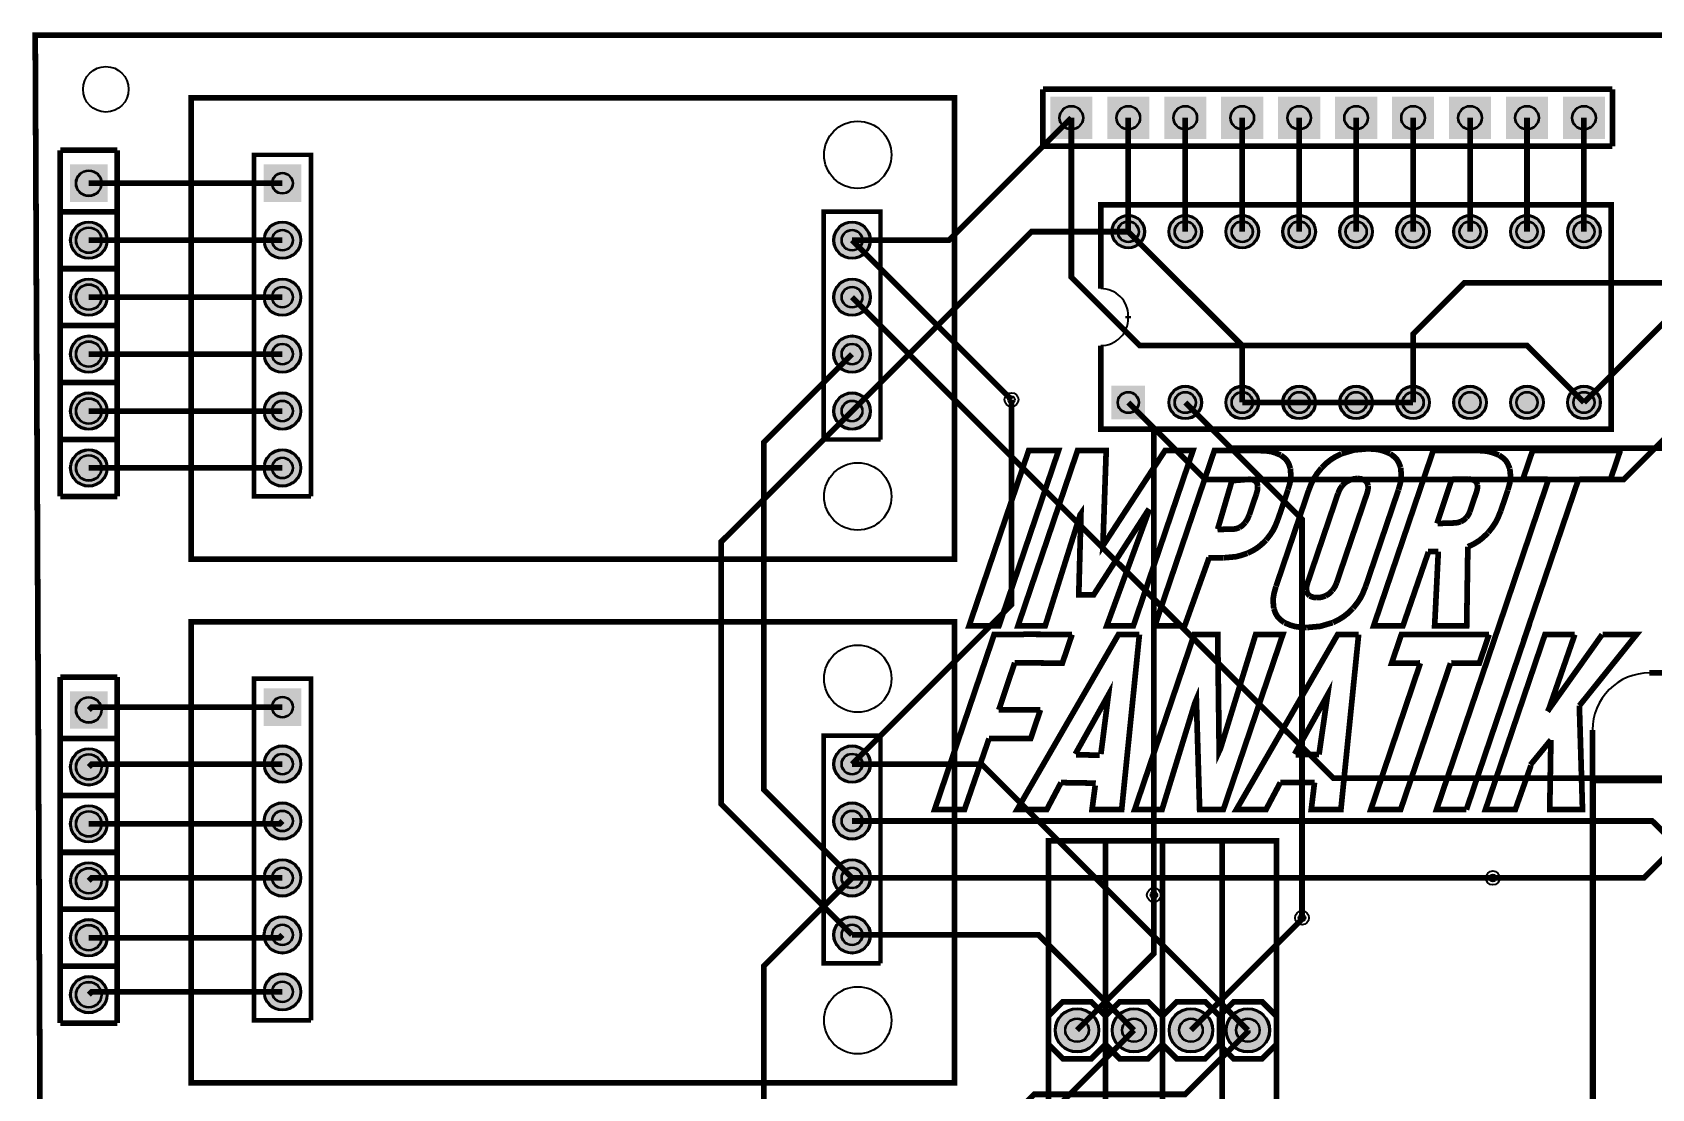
# Model space of a CAD drawing. Header units: millimetres. Extents: x 7 to 115, y -18 to 63.
# Drawn here: x 6.9 to 79.1, y 16 to 63.1 of the extents above; entities that cross this region are included whole.
import ezdxf

# ---------------------------------------------------------------- set-up
doc = ezdxf.new("R2010")
doc.units = ezdxf.units.MM
for name, color, linetype, true_color in [('BoardOutLine', 7, 'Continuous', 0xff00ff), ('BottomLayer', 7, 'Continuous', 0x0000ff), ('BottomSolderMaskLayer', 7, 'Continuous', 0xaa00ff), ('Hole', 7, 'Continuous', 0x222222), ('Multi-Layer', 7, 'Continuous', 0xc0c0c0), ('TopLayer', 7, 'Continuous', 0xff0000), ('TopSilkLayer', 7, 'Continuous', 0xffcc00), ('TopSolderMaskLayer', 7, 'Continuous', 0x800080)]:
    doc.layers.add(name, color=color, linetype=linetype, true_color=true_color)

msp = doc.modelspace()

# ---------------------------------------------------------------- hatches: boundary and pattern name
at = {"layer": 'BottomSolderMaskLayer'}
for points in [[(54.153, 60.249), (54.153, 58.369), (52.273, 58.369), (52.273, 60.249)], [(56.693, 60.249), (56.693, 58.369), (54.813, 58.369), (54.813, 60.249)], [(59.233, 60.249), (59.233, 58.369), (57.353, 58.369), (57.353, 60.249)], [(61.773, 60.249), (61.773, 58.369), (59.893, 58.369), (59.893, 60.249)], [(64.313, 60.249), (64.313, 58.369), (62.433, 58.369), (62.433, 60.249)], [(66.853, 60.249), (66.853, 58.369), (64.973, 58.369), (64.973, 60.249)], [(69.393, 60.249), (69.393, 58.369), (67.513, 58.369), (67.513, 60.249)], [(71.933, 60.249), (71.933, 58.369), (70.053, 58.369), (70.053, 60.249)], [(74.473, 60.249), (74.473, 58.369), (72.593, 58.369), (72.593, 60.249)], [(77.013, 60.249), (77.013, 58.369), (75.133, 58.369), (75.133, 60.249)], [(10.236, 57.226), (10.236, 55.55), (8.56, 55.55), (8.56, 57.226)], [(18.872, 57.226), (18.872, 55.55), (17.196, 55.55), (17.196, 57.226)], [(55.002, 54.229, 1), (56.504, 54.229, 1)], [(57.542, 54.229, 1), (59.044, 54.229, 1)], [(60.082, 54.229, 1), (61.584, 54.229, 1)], [(62.622, 54.229, 1), (64.124, 54.229, 1)], [(65.162, 54.229, 1), (66.664, 54.229, 1)], [(67.702, 54.229, 1), (69.204, 54.229, 1)], [(70.242, 54.229, 1), (71.744, 54.229, 1)], [(72.782, 54.229, 1), (74.284, 54.229, 1)], [(75.322, 54.229, 1), (76.824, 54.229, 1)], [(8.56, 53.848, 1), (10.236, 53.848, 1)], [(17.196, 53.848, 1), (18.872, 53.848, 1)], [(42.596, 53.848, 1), (44.272, 53.848, 1)], [(8.56, 51.308, 1), (10.236, 51.308, 1)], [(17.196, 51.308, 1), (18.872, 51.308, 1)], [(42.596, 51.308, 1), (44.272, 51.308, 1)], [(8.56, 48.768, 1), (10.236, 48.768, 1)], [(17.196, 48.768, 1), (18.872, 48.768, 1)], [(42.596, 48.768, 1), (44.272, 48.768, 1)], [(8.56, 46.228, 1), (10.236, 46.228, 1)], [(17.196, 46.228, 1), (18.872, 46.228, 1)], [(42.596, 46.228, 1), (44.272, 46.228, 1)], [(55.002, 47.36), (56.504, 47.36), (56.504, 45.858), (55.002, 45.858)], [(57.542, 46.609, 1), (59.044, 46.609, 1)], [(60.082, 46.609, 1), (61.584, 46.609, 1)], [(62.622, 46.609, 1), (64.124, 46.609, 1)], [(65.162, 46.609, 1), (66.664, 46.609, 1)], [(67.702, 46.609, 1), (69.204, 46.609, 1)], [(70.242, 46.609, 1), (71.744, 46.609, 1)], [(72.782, 46.609, 1), (74.284, 46.609, 1)], [(75.322, 46.609, 1), (76.824, 46.609, 1)], [(8.56, 43.688, 1), (10.236, 43.688, 1)], [(17.196, 43.688, 1), (18.872, 43.688, 1)], [(10.236, 33.731), (10.236, 32.055), (8.56, 32.055), (8.56, 33.731)], [(18.872, 33.858), (18.872, 32.182), (17.196, 32.182), (17.196, 33.858)], [(8.56, 30.353, 1), (10.236, 30.353, 1)], [(17.196, 30.48, 1), (18.872, 30.48, 1)], [(42.596, 30.48, 1), (44.272, 30.48, 1)], [(8.56, 27.813, 1), (10.236, 27.813, 1)], [(17.196, 27.94, 1), (18.872, 27.94, 1)], [(42.596, 27.94, 1), (44.272, 27.94, 1)], [(8.56, 25.273, 1), (10.236, 25.273, 1)], [(17.196, 25.4, 1), (18.872, 25.4, 1)], [(42.596, 25.4, 1), (44.272, 25.4, 1)], [(8.56, 22.733, 1), (10.236, 22.733, 1)], [(17.196, 22.86, 1), (18.872, 22.86, 1)], [(42.596, 22.86, 1), (44.272, 22.86, 1)], [(8.56, 20.193, 1), (10.236, 20.193, 1)], [(17.196, 20.32, 1), (18.872, 20.32, 1)], [(52.476, 18.606, 1), (54.458, 18.606, 1)], [(55.016, 18.606, 1), (56.998, 18.606, 1)], [(57.556, 18.606, 1), (59.538, 18.606, 1)], [(60.096, 18.606, 1), (62.078, 18.606, 1)]]:
    msp.add_hatch(color=256, dxfattribs=at).paths.add_polyline_path(points)
at = {"layer": 'Multi-Layer'}
for points in [[(54.102, 60.198), (54.102, 58.42), (52.324, 58.42), (52.324, 60.198)], [(56.642, 60.198), (56.642, 58.42), (54.864, 58.42), (54.864, 60.198)], [(59.182, 60.198), (59.182, 58.42), (57.404, 58.42), (57.404, 60.198)], [(61.722, 60.198), (61.722, 58.42), (59.944, 58.42), (59.944, 60.198)], [(64.262, 60.198), (64.262, 58.42), (62.484, 58.42), (62.484, 60.198)], [(66.802, 60.198), (66.802, 58.42), (65.024, 58.42), (65.024, 60.198)], [(69.342, 60.198), (69.342, 58.42), (67.564, 58.42), (67.564, 60.198)], [(71.882, 60.198), (71.882, 58.42), (70.104, 58.42), (70.104, 60.198)], [(74.422, 60.198), (74.422, 58.42), (72.644, 58.42), (72.644, 60.198)], [(76.962, 60.198), (76.962, 58.42), (75.184, 58.42), (75.184, 60.198)], [(10.185, 57.175), (10.185, 55.601), (8.611, 55.601), (8.611, 57.175)], [(18.821, 57.176), (18.821, 55.6), (17.247, 55.6), (17.247, 57.176)], [(55.053, 54.229, 1), (56.453, 54.229, 1)], [(57.593, 54.229, 1), (58.993, 54.229, 1)], [(60.133, 54.229, 1), (61.533, 54.229, 1)], [(62.673, 54.229, 1), (64.073, 54.229, 1)], [(65.213, 54.229, 1), (66.613, 54.229, 1)], [(67.753, 54.229, 1), (69.153, 54.229, 1)], [(70.293, 54.229, 1), (71.693, 54.229, 1)], [(72.833, 54.229, 1), (74.233, 54.229, 1)], [(75.373, 54.229, 1), (76.773, 54.229, 1)], [(8.611, 53.848, 1), (10.185, 53.848, 1)], [(17.247, 53.848, 1), (18.821, 53.848, 1)], [(42.647, 53.848, 1), (44.221, 53.848, 1)], [(8.611, 51.308, 1), (10.185, 51.308, 1)], [(17.247, 51.308, 1), (18.821, 51.308, 1)], [(42.647, 51.308, 1), (44.221, 51.308, 1)], [(8.611, 48.768, 1), (10.185, 48.768, 1)], [(17.247, 48.768, 1), (18.821, 48.768, 1)], [(42.647, 48.768, 1), (44.221, 48.768, 1)], [(8.611, 46.228, 1), (10.185, 46.228, 1)], [(17.247, 46.228, 1), (18.821, 46.228, 1)], [(42.647, 46.228, 1), (44.221, 46.228, 1)], [(55.053, 47.309), (56.453, 47.309), (56.453, 45.909), (55.053, 45.909)], [(57.593, 46.609, 1), (58.993, 46.609, 1)], [(60.133, 46.609, 1), (61.533, 46.609, 1)], [(62.673, 46.609, 1), (64.073, 46.609, 1)], [(65.213, 46.609, 1), (66.613, 46.609, 1)], [(67.753, 46.609, 1), (69.153, 46.609, 1)], [(70.293, 46.609, 1), (71.693, 46.609, 1)], [(72.833, 46.609, 1), (74.233, 46.609, 1)], [(75.373, 46.609, 1), (76.773, 46.609, 1)], [(8.611, 43.688, 1), (10.185, 43.688, 1)], [(17.247, 43.688, 1), (18.821, 43.688, 1)], [(10.185, 33.68), (10.185, 32.106), (8.611, 32.106), (8.611, 33.68)], [(18.821, 33.808), (18.821, 32.232), (17.247, 32.232), (17.247, 33.808)], [(8.611, 30.353, 1), (10.185, 30.353, 1)], [(17.247, 30.48, 1), (18.821, 30.48, 1)], [(42.647, 30.48, 1), (44.221, 30.48, 1)], [(8.611, 27.813, 1), (10.185, 27.813, 1)], [(17.247, 27.94, 1), (18.821, 27.94, 1)], [(42.647, 27.94, 1), (44.221, 27.94, 1)], [(8.611, 25.273, 1), (10.185, 25.273, 1)], [(17.247, 25.4, 1), (18.821, 25.4, 1)], [(42.647, 25.4, 1), (44.221, 25.4, 1)], [(8.611, 22.733, 1), (10.185, 22.733, 1)], [(17.247, 22.86, 1), (18.821, 22.86, 1)], [(42.647, 22.86, 1), (44.221, 22.86, 1)], [(8.611, 20.193, 1), (10.185, 20.193, 1)], [(17.247, 20.32, 1), (18.821, 20.32, 1)], [(52.527, 18.606, 1), (54.407, 18.606, 1)], [(55.067, 18.606, 1), (56.947, 18.606, 1)], [(57.607, 18.606, 1), (59.487, 18.606, 1)], [(60.147, 18.606, 1), (62.027, 18.606, 1)]]:
    msp.add_hatch(color=256, dxfattribs=at).paths.add_polyline_path(points)
at = {"layer": 'TopSolderMaskLayer'}
for points in [[(54.153, 60.249), (54.153, 58.369), (52.273, 58.369), (52.273, 60.249)], [(56.693, 60.249), (56.693, 58.369), (54.813, 58.369), (54.813, 60.249)], [(59.233, 60.249), (59.233, 58.369), (57.353, 58.369), (57.353, 60.249)], [(61.773, 60.249), (61.773, 58.369), (59.893, 58.369), (59.893, 60.249)], [(64.313, 60.249), (64.313, 58.369), (62.433, 58.369), (62.433, 60.249)], [(66.853, 60.249), (66.853, 58.369), (64.973, 58.369), (64.973, 60.249)], [(69.393, 60.249), (69.393, 58.369), (67.513, 58.369), (67.513, 60.249)], [(71.933, 60.249), (71.933, 58.369), (70.053, 58.369), (70.053, 60.249)], [(74.473, 60.249), (74.473, 58.369), (72.593, 58.369), (72.593, 60.249)], [(77.013, 60.249), (77.013, 58.369), (75.133, 58.369), (75.133, 60.249)], [(10.236, 57.226), (10.236, 55.55), (8.56, 55.55), (8.56, 57.226)], [(18.872, 57.226), (18.872, 55.55), (17.196, 55.55), (17.196, 57.226)], [(55.002, 54.229, 1), (56.504, 54.229, 1)], [(57.542, 54.229, 1), (59.044, 54.229, 1)], [(60.082, 54.229, 1), (61.584, 54.229, 1)], [(62.622, 54.229, 1), (64.124, 54.229, 1)], [(65.162, 54.229, 1), (66.664, 54.229, 1)], [(67.702, 54.229, 1), (69.204, 54.229, 1)], [(70.242, 54.229, 1), (71.744, 54.229, 1)], [(72.782, 54.229, 1), (74.284, 54.229, 1)], [(75.322, 54.229, 1), (76.824, 54.229, 1)], [(8.56, 53.848, 1), (10.236, 53.848, 1)], [(17.196, 53.848, 1), (18.872, 53.848, 1)], [(42.596, 53.848, 1), (44.272, 53.848, 1)], [(8.56, 51.308, 1), (10.236, 51.308, 1)], [(17.196, 51.308, 1), (18.872, 51.308, 1)], [(42.596, 51.308, 1), (44.272, 51.308, 1)], [(8.56, 48.768, 1), (10.236, 48.768, 1)], [(17.196, 48.768, 1), (18.872, 48.768, 1)], [(42.596, 48.768, 1), (44.272, 48.768, 1)], [(8.56, 46.228, 1), (10.236, 46.228, 1)], [(17.196, 46.228, 1), (18.872, 46.228, 1)], [(42.596, 46.228, 1), (44.272, 46.228, 1)], [(55.002, 47.36), (56.504, 47.36), (56.504, 45.858), (55.002, 45.858)], [(57.542, 46.609, 1), (59.044, 46.609, 1)], [(60.082, 46.609, 1), (61.584, 46.609, 1)], [(62.622, 46.609, 1), (64.124, 46.609, 1)], [(65.162, 46.609, 1), (66.664, 46.609, 1)], [(67.702, 46.609, 1), (69.204, 46.609, 1)], [(70.242, 46.609, 1), (71.744, 46.609, 1)], [(72.782, 46.609, 1), (74.284, 46.609, 1)], [(75.322, 46.609, 1), (76.824, 46.609, 1)], [(8.56, 43.688, 1), (10.236, 43.688, 1)], [(17.196, 43.688, 1), (18.872, 43.688, 1)], [(10.236, 33.731), (10.236, 32.055), (8.56, 32.055), (8.56, 33.731)], [(18.872, 33.858), (18.872, 32.182), (17.196, 32.182), (17.196, 33.858)], [(8.56, 30.353, 1), (10.236, 30.353, 1)], [(17.196, 30.48, 1), (18.872, 30.48, 1)], [(42.596, 30.48, 1), (44.272, 30.48, 1)], [(8.56, 27.813, 1), (10.236, 27.813, 1)], [(17.196, 27.94, 1), (18.872, 27.94, 1)], [(42.596, 27.94, 1), (44.272, 27.94, 1)], [(8.56, 25.273, 1), (10.236, 25.273, 1)], [(17.196, 25.4, 1), (18.872, 25.4, 1)], [(42.596, 25.4, 1), (44.272, 25.4, 1)], [(8.56, 22.733, 1), (10.236, 22.733, 1)], [(17.196, 22.86, 1), (18.872, 22.86, 1)], [(42.596, 22.86, 1), (44.272, 22.86, 1)], [(8.56, 20.193, 1), (10.236, 20.193, 1)], [(17.196, 20.32, 1), (18.872, 20.32, 1)], [(52.476, 18.606, 1), (54.458, 18.606, 1)], [(55.016, 18.606, 1), (56.998, 18.606, 1)], [(57.556, 18.606, 1), (59.538, 18.606, 1)], [(60.096, 18.606, 1), (62.078, 18.606, 1)]]:
    msp.add_hatch(color=256, dxfattribs=at).paths.add_polyline_path(points)

# ---------------------------------------------------------------- linework, layer by layer
at = {"layer": 'BoardOutLine', "const_width": 0.254}
msp.add_lwpolyline([(7.01, 62.992), (110.998, 62.992), (110.617, -17.399), (7.366, -17.145), (7.01, 62.992)], close=True, dxfattribs=at)
at = {"layer": 'BottomLayer', "const_width": 0.254}
for points in [[(53.213, 59.309), (53.213, 52.197), (56.261, 49.149), (73.533, 49.149), (76.073, 46.609)], [(81.915, 59.309), (81.915, 52.451), (76.073, 46.609)], [(43.434, 53.848), (50.546, 46.736)], [(43.434, 51.308), (64.897, 29.845), (92.202, 29.845), (94.234, 31.877), (94.234, 33.274)], [(43.434, 22.86), (37.592, 28.702), (37.592, 40.386), (43.434, 46.228)], [(55.753, 46.609), (59.182, 43.18), (77.851, 43.18), (81.28, 46.609), (84.455, 46.609)], [(43.434, 27.94), (79.121, 27.94), (91.694, 15.367), (91.694, 10.414)], [(43.434, 25.4), (72.009, 25.4)], [(53.467, 18.606), (56.896, 22.034), (56.896, 24.638)], [(58.547, 18.606), (63.5, 23.558), (63.5, 23.622)], [(43.434, 7.62), (51.562, 15.748), (58.293, 15.748), (61.087, 18.542), (61.087, 18.606)]]:
    msp.add_lwpolyline(points, dxfattribs=at)
at = {"layer": 'BottomSolderMaskLayer'}
for centre, radius in [((53.213, 59.309), 0.537), ((55.753, 59.309), 0.537), ((58.293, 59.309), 0.537), ((60.833, 59.309), 0.537), ((63.373, 59.309), 0.537), ((65.913, 59.309), 0.537), ((68.453, 59.309), 0.537), ((70.993, 59.309), 0.537), ((73.533, 59.309), 0.537), ((76.073, 59.309), 0.537), ((9.398, 56.388), 0.585), ((18.034, 56.388), 0.473), ((55.753, 54.229), 0.751), ((58.293, 54.229), 0.751), ((60.833, 54.229), 0.751), ((63.373, 54.229), 0.751), ((65.913, 54.229), 0.751), ((68.453, 54.229), 0.751), ((70.993, 54.229), 0.751), ((73.533, 54.229), 0.751), ((76.073, 54.229), 0.751), ((9.398, 53.848), 0.838), ((9.398, 53.848), 0.585), ((18.034, 53.848), 0.838), ((18.034, 53.848), 0.473), ((43.434, 53.848), 0.838), ((43.434, 53.848), 0.473), ((55.753, 54.229), 0.482), ((58.293, 54.229), 0.482), ((60.833, 54.229), 0.482), ((63.373, 54.229), 0.482), ((65.913, 54.229), 0.482), ((68.453, 54.229), 0.482), ((70.993, 54.229), 0.482), ((73.533, 54.229), 0.482), ((76.073, 54.229), 0.482), ((9.398, 51.308), 0.838), ((18.034, 51.308), 0.838), ((43.434, 51.308), 0.838), ((9.398, 51.308), 0.585), ((18.034, 51.308), 0.473), ((43.434, 51.308), 0.473), ((9.398, 48.768), 0.838), ((9.398, 48.768), 0.585), ((18.034, 48.768), 0.838), ((18.034, 48.768), 0.473), ((43.434, 48.768), 0.838), ((43.434, 48.768), 0.473), ((9.398, 46.228), 0.838), ((18.034, 46.228), 0.838), ((43.434, 46.228), 0.838), ((55.753, 46.609), 0.482), ((58.293, 46.609), 0.751), ((58.293, 46.609), 0.482), ((60.833, 46.609), 0.751), ((60.833, 46.609), 0.482), ((63.373, 46.609), 0.751), ((63.373, 46.609), 0.482), ((65.913, 46.609), 0.751), ((65.913, 46.609), 0.482), ((68.453, 46.609), 0.751), ((68.453, 46.609), 0.482), ((70.993, 46.609), 0.751), ((70.993, 46.609), 0.482), ((73.533, 46.609), 0.751), ((73.533, 46.609), 0.482), ((76.073, 46.609), 0.751), ((76.073, 46.609), 0.482), ((9.398, 46.228), 0.585), ((18.034, 46.228), 0.473), ((43.434, 46.228), 0.473), ((9.398, 43.688), 0.838), ((9.398, 43.688), 0.585), ((18.034, 43.688), 0.838), ((18.034, 43.688), 0.473), ((9.398, 32.893), 0.585), ((18.034, 33.02), 0.473), ((9.398, 30.353), 0.838), ((18.034, 30.48), 0.838), ((43.434, 30.48), 0.838), ((9.398, 30.353), 0.585), ((18.034, 30.48), 0.473), ((43.434, 30.48), 0.473), ((9.398, 27.813), 0.838), ((9.398, 27.813), 0.585), ((18.034, 27.94), 0.838), ((18.034, 27.94), 0.473), ((43.434, 27.94), 0.838), ((43.434, 27.94), 0.473), ((9.398, 25.273), 0.838), ((18.034, 25.4), 0.838), ((43.434, 25.4), 0.838), ((9.398, 25.273), 0.585), ((18.034, 25.4), 0.473), ((43.434, 25.4), 0.473), ((9.398, 22.733), 0.838), ((9.398, 22.733), 0.585), ((18.034, 22.86), 0.838), ((18.034, 22.86), 0.473), ((43.434, 22.86), 0.838), ((43.434, 22.86), 0.473), ((9.398, 20.193), 0.838), ((18.034, 20.32), 0.838), ((9.398, 20.193), 0.585), ((18.034, 20.32), 0.473), ((53.467, 18.606), 0.991), ((56.007, 18.606), 0.991), ((58.547, 18.606), 0.991), ((61.087, 18.606), 0.991), ((53.467, 18.606), 0.535), ((56.007, 18.606), 0.535), ((58.547, 18.606), 0.535), ((61.087, 18.606), 0.535)]:
    msp.add_circle(centre, radius, dxfattribs=at)
at = {"layer": 'Hole'}
for centre in [(50.546, 46.736), (72.009, 25.4), (56.896, 24.638), (63.5, 23.622)]:
    msp.add_circle(centre, 0.152, dxfattribs=at)
at = {"layer": 'Multi-Layer'}
for centre, radius in [((10.16, 60.579), 1.016), ((53.213, 59.309), 0.508), ((55.753, 59.309), 0.508), ((58.293, 59.309), 0.508), ((60.833, 59.309), 0.508), ((63.373, 59.309), 0.508), ((65.913, 59.309), 0.508), ((68.453, 59.309), 0.508), ((70.993, 59.309), 0.508), ((73.533, 59.309), 0.508), ((76.073, 59.309), 0.508), ((43.688, 57.658), 1.5), ((9.398, 56.388), 0.55), ((18.034, 56.388), 0.445), ((55.753, 54.229), 0.7), ((58.293, 54.229), 0.7), ((60.833, 54.229), 0.7), ((63.373, 54.229), 0.7), ((65.913, 54.229), 0.7), ((68.453, 54.229), 0.7), ((70.993, 54.229), 0.7), ((73.533, 54.229), 0.7), ((76.073, 54.229), 0.7), ((9.398, 53.848), 0.787), ((9.398, 53.848), 0.55), ((18.034, 53.848), 0.787), ((18.034, 53.848), 0.445), ((43.434, 53.848), 0.787), ((43.434, 53.848), 0.445), ((55.753, 54.229), 0.45), ((58.293, 54.229), 0.45), ((60.833, 54.229), 0.45), ((63.373, 54.229), 0.45), ((65.913, 54.229), 0.45), ((68.453, 54.229), 0.45), ((70.993, 54.229), 0.45), ((73.533, 54.229), 0.45), ((76.073, 54.229), 0.45), ((9.398, 51.308), 0.787), ((18.034, 51.308), 0.787), ((43.434, 51.308), 0.787), ((9.398, 51.308), 0.55), ((18.034, 51.308), 0.445), ((43.434, 51.308), 0.445), ((9.398, 48.768), 0.787), ((9.398, 48.768), 0.55), ((18.034, 48.768), 0.787), ((18.034, 48.768), 0.445), ((43.434, 48.768), 0.787), ((43.434, 48.768), 0.445), ((9.398, 46.228), 0.787), ((18.034, 46.228), 0.787), ((43.434, 46.228), 0.787), ((50.546, 46.736), 0.31), ((55.753, 46.609), 0.45), ((58.293, 46.609), 0.7), ((58.293, 46.609), 0.45), ((60.833, 46.609), 0.7), ((60.833, 46.609), 0.45), ((63.373, 46.609), 0.7), ((63.373, 46.609), 0.45), ((65.913, 46.609), 0.7), ((65.913, 46.609), 0.45), ((68.453, 46.609), 0.7), ((68.453, 46.609), 0.45), ((70.993, 46.609), 0.7), ((70.993, 46.609), 0.45), ((73.533, 46.609), 0.7), ((73.533, 46.609), 0.45), ((76.073, 46.609), 0.7), ((76.073, 46.609), 0.45), ((9.398, 46.228), 0.55), ((18.034, 46.228), 0.445), ((43.434, 46.228), 0.445), ((9.398, 43.688), 0.787), ((9.398, 43.688), 0.55), ((18.034, 43.688), 0.787), ((18.034, 43.688), 0.445), ((43.688, 42.418), 1.5), ((43.688, 34.29), 1.5), ((9.398, 32.893), 0.55), ((18.034, 33.02), 0.445), ((9.398, 30.353), 0.787), ((18.034, 30.48), 0.787), ((43.434, 30.48), 0.787), ((9.398, 30.353), 0.55), ((18.034, 30.48), 0.445), ((43.434, 30.48), 0.445), ((9.398, 27.813), 0.787), ((9.398, 27.813), 0.55), ((18.034, 27.94), 0.787), ((18.034, 27.94), 0.445), ((43.434, 27.94), 0.787), ((43.434, 27.94), 0.445), ((9.398, 25.273), 0.787), ((18.034, 25.4), 0.787), ((43.434, 25.4), 0.787), ((9.398, 25.273), 0.55), ((18.034, 25.4), 0.445), ((43.434, 25.4), 0.445), ((72.009, 25.4), 0.31), ((56.896, 24.638), 0.31), ((63.5, 23.622), 0.31), ((9.398, 22.733), 0.787), ((9.398, 22.733), 0.55), ((18.034, 22.86), 0.787), ((18.034, 22.86), 0.445), ((43.434, 22.86), 0.787), ((43.434, 22.86), 0.445), ((9.398, 20.193), 0.787), ((18.034, 20.32), 0.787), ((9.398, 20.193), 0.55), ((18.034, 20.32), 0.445), ((43.688, 19.05), 1.5), ((53.467, 18.606), 0.94), ((56.007, 18.606), 0.94), ((58.547, 18.606), 0.94), ((61.087, 18.606), 0.94), ((53.467, 18.606), 0.508), ((56.007, 18.606), 0.508), ((58.547, 18.606), 0.508), ((61.087, 18.606), 0.508)]:
    msp.add_circle(centre, radius, dxfattribs=at)
at = {"layer": 'TopLayer', "const_width": 0.254}
for points in [[(53.213, 59.309), (47.752, 53.848), (43.434, 53.848)], [(55.753, 59.309), (55.753, 54.229)], [(58.293, 54.229), (58.293, 59.309)], [(60.833, 59.309), (60.833, 54.229)], [(63.373, 54.229), (63.373, 59.309)], [(65.913, 59.309), (65.913, 54.229)], [(68.453, 54.229), (68.453, 59.309)], [(70.993, 59.309), (70.993, 54.229)], [(73.533, 54.229), (73.533, 59.309)], [(76.073, 59.309), (76.073, 54.229)], [(9.398, 56.388), (18.034, 56.388)], [(43.434, 46.228), (51.435, 54.229), (55.753, 54.229)], [(55.753, 54.229), (60.833, 49.149), (60.833, 46.609)], [(84.455, 54.229), (84.455, 53.975), (82.423, 51.943), (70.739, 51.943), (68.453, 49.657), (68.453, 46.609)], [(18.034, 53.848), (9.398, 53.848)], [(9.398, 51.308), (18.034, 51.308)], [(18.034, 48.768), (9.398, 48.768)], [(43.434, 25.4), (39.497, 29.337), (39.497, 44.831), (43.434, 48.768)], [(9.398, 46.228), (18.034, 46.228)], [(43.434, 30.48), (50.546, 37.592), (50.546, 46.736)], [(55.753, 46.609), (56.896, 45.466), (56.896, 24.638)], [(58.293, 46.609), (63.5, 41.402), (63.5, 23.622)], [(58.293, 46.609), (60.325, 44.577), (84.963, 44.577), (86.995, 46.609)], [(63.373, 46.609), (60.833, 46.609)], [(65.913, 46.609), (63.373, 46.609)], [(68.453, 46.609), (65.913, 46.609)], [(18.034, 43.688), (9.398, 43.688)], [(86.614, 33.274), (78.74, 25.4), (72.009, 25.4)], [(9.398, 32.893), (9.525, 33.02), (18.034, 33.02)], [(18.034, 30.48), (9.525, 30.48), (9.398, 30.353)], [(43.434, 30.48), (49.212, 30.48), (61.087, 18.606)], [(9.398, 27.813), (17.907, 27.813), (18.034, 27.94)], [(18.034, 25.4), (9.525, 25.4), (9.398, 25.273)], [(43.434, 25.4), (39.497, 21.463), (39.497, 6.477), (43.434, 2.54)], [(9.398, 22.733), (17.907, 22.733), (18.034, 22.86)], [(43.434, 22.86), (51.752, 22.86), (56.007, 18.606)], [(18.034, 20.32), (9.525, 20.32), (9.398, 20.193)], [(43.434, 0), (51.054, 7.62), (51.054, 13.653), (56.007, 18.606)]]:
    msp.add_lwpolyline(points, dxfattribs=at)
at = {"layer": 'TopSilkLayer'}
for points, const_width in [([(51.943, 58.039), (51.943, 60.579)], 0.254), ([(51.943, 60.579), (77.343, 60.579)], 0.254), ([(77.343, 60.579), (77.343, 58.039)], 0.254), ([(10.668, 57.858), (8.128, 57.858)], 0.254), ([(8.128, 42.418), (8.128, 57.858)], 0.254), ([(10.668, 42.418), (10.668, 57.858)], 0.254), ([(77.343, 58.039), (51.943, 58.039)], 0.254), ([(19.304, 55.753), (19.304, 57.658), (16.764, 57.658), (16.764, 42.418), (19.304, 42.418)], 0.203), ([(19.304, 42.418), (19.304, 55.753)], 0.203), ([(10.668, 55.118), (8.128, 55.118)], 0.254), ([(44.704, 44.958), (42.164, 44.958), (42.164, 55.118), (44.704, 55.118), (44.704, 53.213)], 0.203), ([(54.534, 51.689), (54.534, 55.423), (77.292, 55.423), (77.292, 45.415), (54.534, 45.415), (54.534, 49.149)], 0.254), ([(44.704, 44.958), (44.704, 53.213)], 0.203), ([(10.668, 52.578), (8.128, 52.578)], 0.254), ([(55.753, 50.47), (55.753, 50.368)], 0.254), ([(10.668, 50.038), (8.128, 50.038)], 0.254), ([(10.668, 47.498), (8.128, 47.498)], 0.254), ([(10.668, 44.958), (8.128, 44.958)], 0.254), ([(60.924, 44.462), (59.592, 44.462), (56.938, 36.652), (58.27, 36.652), (59.358, 39.687)], 0.254), ([(60.924, 44.462), (61.633, 44.462)], 0.254), ([(61.633, 44.462), (61.912, 44.449), (62.128, 44.417), (62.309, 44.362), (62.548, 44.262)], 0.254), ([(62.557, 44.258), (62.726, 44.125), (62.836, 44.005), (62.913, 43.862), (62.98, 43.666)], 0.254), ([(64.376, 43.699), (64.609, 43.92), (64.79, 44.064), (64.977, 44.179), (65.264, 44.323)], 0.254), ([(65.274, 44.328), (65.827, 44.49), (66.412, 44.542)], 0.254), ([(66.424, 44.542), (66.737, 44.528), (66.951, 44.497), (67.149, 44.441), (67.419, 44.332)], 0.254), ([(70.659, 44.467), (69.353, 44.467), (66.696, 36.651), (68.002, 36.651), (69.137, 39.941)], 0.254), ([(67.428, 44.328), (67.624, 44.18), (67.732, 44.065), (67.816, 43.921), (67.897, 43.707)], 0.254), ([(69.949, 44.467), (71.276, 44.467)], 0.254), ([(71.276, 44.467), (71.59, 44.454), (71.815, 44.422), (72.005, 44.37), (72.278, 44.264)], 0.254), ([(72.288, 44.26), (72.471, 44.13), (72.593, 44.009), (72.679, 43.87), (72.763, 43.661)], 0.254), ([(77.692, 44.462), (73.783, 44.462), (73.348, 43.184), (74.448, 43.184)], 0.254), ([(75.863, 43.184), (76, 43.184), (77.257, 43.184), (77.692, 44.462)], 0.254), ([(62.982, 43.659), (63, 43.389), (62.992, 43.188), (62.955, 42.99), (62.877, 42.72)], 0.254), ([(63.802, 42.705), (63.924, 43.006), (64.037, 43.232), (64.169, 43.434), (64.369, 43.69)], 0.254), ([(65.973, 43.216), (65.865, 43.209), (65.781, 43.196), (65.703, 43.175), (65.6, 43.137)], 0.254), ([(66.298, 43.135), (66.218, 43.174), (66.152, 43.197), (66.076, 43.21), (65.977, 43.216)], 0.254), ([(67.899, 43.699), (67.924, 43.416), (67.919, 43.216), (67.884, 43.009), (67.801, 42.715)], 0.254), ([(72.766, 43.653), (72.795, 43.371), (72.791, 43.178), (72.759, 42.988), (72.68, 42.704)], 0.254), ([(59.739, 40.957), (60.374, 43.116)], 0.254), ([(61.161, 43.184), (60.466, 43.129)], 0.254), ([(61.149, 41.599), (61.461, 42.517)], 0.254), ([(61.419, 43.106), (61.357, 43.143), (61.302, 43.166), (61.247, 43.178), (61.163, 43.183)], 0.254), ([(61.521, 42.877), (61.509, 42.952), (61.493, 43.005), (61.466, 43.05), (61.421, 43.104)], 0.254), ([(61.461, 42.517), (61.493, 42.627), (61.511, 42.709), (61.521, 42.874)], 0.254), ([(62.342, 38.409), (63.802, 42.705)], 0.254), ([(62.875, 42.711), (62.427, 41.395)], 0.254), ([(65.101, 42.544), (63.754, 38.58)], 0.254), ([(65.048, 38.58), (66.395, 42.544)], 0.254), ([(65.298, 42.904), (65.23, 42.811), (65.183, 42.734), (65.102, 42.548)], 0.254), ([(65.597, 43.135), (65.504, 43.083), (65.438, 43.039), (65.378, 42.987), (65.301, 42.907)], 0.254), ([(66.442, 42.904), (66.42, 42.983), (66.395, 43.036), (66.357, 43.083), (66.3, 43.133)], 0.254), ([(67.798, 42.705), (66.338, 38.409)], 0.254), ([(66.395, 42.544), (66.424, 42.643), (66.442, 42.733), (66.446, 42.794), (66.442, 42.901)], 0.254), ([(69.518, 41.211), (70.153, 43.116)], 0.254), ([(70.922, 43.189), (70.204, 43.192)], 0.254), ([(71.197, 43.122), (71.124, 43.156), (71.073, 43.173), (71.008, 43.184), (70.925, 43.189)], 0.254), ([(70.986, 41.749), (71.281, 42.62)], 0.254), ([(71.321, 42.926), (71.301, 42.995), (71.28, 43.04), (71.251, 43.074), (71.199, 43.12)], 0.254), ([(71.281, 42.62), (71.306, 42.704), (71.32, 42.774), (71.324, 42.838), (71.321, 42.923)], 0.254), ([(72.314, 36.733), (74.471, 43.116)], 0.254), ([(72.677, 42.695), (72.366, 41.782)], 0.254), ([(75.814, 43.137), (73.382, 35.982)], 0.254), ([(10.668, 42.418), (8.128, 42.418)], 0.254), ([(72.366, 41.782), (72.245, 41.483), (72.132, 41.259), (71.994, 41.049), (71.802, 40.805)], 0.254), ([(60.405, 40.96), (60.494, 40.967), (60.562, 40.979), (60.625, 40.999), (60.707, 41.034)], 0.254), ([(60.71, 41.035), (60.791, 41.086), (60.845, 41.127), (60.902, 41.181), (60.965, 41.253)], 0.254), ([(60.967, 41.255), (61.072, 41.419), (61.147, 41.595)], 0.254), ([(62.427, 41.395), (62.31, 41.105), (62.209, 40.904), (62.087, 40.716), (61.902, 40.477)], 0.254), ([(69.543, 41.211), (70.257, 41.234)], 0.254), ([(70.257, 41.234), (70.417, 41.248), (70.489, 41.266), (70.573, 41.295)], 0.254), ([(70.576, 41.296), (70.651, 41.333), (70.712, 41.37), (70.765, 41.413), (70.825, 41.471)], 0.254), ([(70.827, 41.473), (70.882, 41.544), (70.919, 41.6), (70.949, 41.66), (70.985, 41.746)], 0.254), ([(59.73, 40.945), (60.405, 40.96)], 0.254), ([(61.895, 40.468), (61.687, 40.27), (61.513, 40.129), (61.331, 40.017), (61.074, 39.887)], 0.254), ([(71.795, 40.796), (71.553, 40.568), (71.389, 40.439), (71.193, 40.318), (70.905, 40.175)], 0.254), ([(60.009, 39.682), (59.323, 39.682)], 0.254), ([(61.065, 39.883), (60.777, 39.787), (60.547, 39.729), (60.019, 39.682)], 0.254), ([(69.578, 39.955), (69.112, 39.966)], 0.254), ([(69.578, 39.955), (69.415, 36.652), (70.843, 36.652), (70.895, 40.17)], 0.254), ([(62.241, 37.418), (62.216, 37.69), (62.22, 37.899), (62.26, 38.126), (62.339, 38.399)], 0.254), ([(63.754, 38.58), (63.723, 38.477), (63.707, 38.401), (63.701, 38.32), (63.704, 38.219)], 0.254), ([(63.705, 38.215), (63.726, 38.139), (63.749, 38.087), (63.786, 38.039), (63.844, 37.986)], 0.254), ([(64.547, 37.984), (64.645, 38.038), (64.708, 38.081), (64.771, 38.135), (64.846, 38.212)], 0.254), ([(64.849, 38.215), (64.963, 38.385), (65.003, 38.467), (65.046, 38.577)], 0.254), ([(66.338, 38.409), (66.207, 38.088), (66.097, 37.873), (65.971, 37.682), (65.772, 37.427)], 0.254), ([(63.846, 37.984), (63.931, 37.943), (63.991, 37.922), (64.063, 37.91), (64.165, 37.904)], 0.254), ([(64.168, 37.904), (64.281, 37.911), (64.358, 37.922), (64.441, 37.945), (64.544, 37.983)], 0.254), ([(62.712, 36.789), (62.53, 36.927), (62.414, 37.047), (62.325, 37.196), (62.244, 37.41)], 0.254), ([(63.715, 36.572), (63.413, 36.585), (63.189, 36.617), (62.991, 36.674), (62.722, 36.785)], 0.254), ([(64.866, 36.789), (64.313, 36.625), (63.727, 36.572)], 0.254), ([(65.765, 37.418), (65.531, 37.197), (65.35, 37.054), (65.154, 36.933), (64.876, 36.794)], 0.254), ([(72.314, 36.733), (72.152, 36.258)], 0.254), ([(73.646, 36.733), (73.484, 36.258)], 0.254), ([(51.103, 36.258), (49.771, 36.258), (47.117, 28.448), (48.449, 28.448), (49.544, 31.618)], 0.254), ([(50.687, 35.001), (52.812, 34.979), (53.246, 36.258)], 0.254), ([(56.249, 36.258), (55.314, 36.258), (50.796, 28.448), (52.117, 28.448), (52.754, 29.654)], 0.254), ([(53.246, 36.258), (51.068, 36.271)], 0.254), ([(54.278, 29.527), (54.137, 28.448), (55.458, 28.448), (56.249, 36.258)], 0.254), ([(66.024, 36.258), (65.089, 36.258), (60.572, 28.448), (61.893, 28.448), (62.533, 29.654)], 0.254), ([(64.057, 29.654), (63.912, 28.448), (65.234, 28.448), (66.024, 36.258)], 0.254), ([(71.841, 36.258), (67.931, 36.258), (67.496, 34.979), (68.756, 34.988)], 0.254), ([(70.83, 28.448), (69.498, 28.448), (72.152, 36.258)], 0.254), ([(70.153, 34.988), (71.406, 34.979), (71.841, 36.258)], 0.254), ([(73.484, 36.258), (70.83, 28.448)], 0.254), ([(75.665, 36.258), (74.334, 36.258), (71.679, 28.447), (73.01, 28.447), (73.709, 30.416)], 0.254), ([(76.884, 36.258), (74.444, 32.829)], 0.254), ([(74.471, 32.829), (75.665, 36.258)], 0.254), ([(75.868, 33.083), (78.416, 36.258), (76.912, 36.258)], 0.254), ([(49.979, 32.896), (50.687, 35.001)], 0.254), ([(68.776, 34.979), (66.566, 28.448), (67.898, 28.448), (70.122, 34.979)], 0.254), ([(78.994, 34.544), (110.744, 34.544), (110.744, 9.144), (78.994, 9.144)], 0.254), ([(10.668, 34.363), (8.128, 34.363)], 0.254), ([(8.128, 18.923), (8.128, 34.363)], 0.254), ([(10.668, 18.923), (10.668, 34.363)], 0.254), ([(19.304, 32.385), (19.304, 34.29), (16.764, 34.29), (16.764, 19.05), (19.304, 19.05)], 0.203), ([(53.389, 30.924), (54.867, 33.567), (54.532, 30.924)], 0.254), ([(63.168, 30.924), (64.642, 33.567), (64.258, 30.908)], 0.254), ([(49.544, 31.618), (51.401, 31.618), (51.835, 32.896)], 0.254), ([(51.835, 32.896), (49.979, 32.896)], 0.254), ([(74.598, 31.559), (74.547, 28.448), (76.008, 28.448), (75.868, 33.083)], 0.254), ([(19.304, 19.05), (19.304, 32.385)], 0.203), ([(44.704, 21.59), (42.164, 21.59), (42.164, 31.75), (44.704, 31.75), (44.704, 29.845)], 0.203), ([(76.454, 11.684), (76.454, 32.004)], 0.254), ([(10.668, 31.623), (8.128, 31.623)], 0.254), ([(73.684, 30.441), (74.598, 31.559)], 0.254), ([(54.481, 30.873), (53.428, 30.898)], 0.254), ([(64.258, 30.908), (63.219, 30.898)], 0.254), ([(44.704, 21.59), (44.704, 29.845)], 0.203), ([(52.754, 29.654), (54.305, 29.628)], 0.254), ([(62.533, 29.654), (64.057, 29.654)], 0.254), ([(82.271, 13.741), (76.479, 13.741), (76.479, 29.743), (82.271, 29.743), (82.271, 13.741), (100.584, 13.741), (100.584, 29.718)], 0.254), ([(10.668, 29.083), (8.128, 29.083)], 0.254), ([(10.668, 26.543), (8.128, 26.543)], 0.254), ([(10.668, 24.003), (8.128, 24.003)], 0.254), ([(10.668, 21.463), (8.128, 21.463)], 0.254), ([(52.197, 19.24), (52.832, 19.875), (54.102, 19.875), (54.737, 19.24)], 0.254), ([(57.277, 19.24), (56.642, 19.875), (55.372, 19.875), (54.737, 19.24)], 0.254), ([(57.277, 19.24), (57.912, 19.875), (59.182, 19.875), (59.817, 19.24), (60.452, 19.875), (61.722, 19.875), (62.357, 19.24)], 0.254), ([(10.668, 18.923), (8.128, 18.923)], 0.254), ([(52.197, 17.971), (52.197, 19.24)], 0.254), ([(54.737, 19.24), (54.737, 17.971)], 0.254), ([(57.277, 17.971), (57.277, 19.24)], 0.254), ([(59.817, 17.971), (59.817, 19.24)], 0.254), ([(62.357, 19.24), (62.357, 17.971)], 0.254), ([(52.197, 17.971), (52.832, 17.336), (54.102, 17.336), (54.737, 17.971), (55.372, 17.336), (56.642, 17.336), (57.277, 17.971)], 0.254), ([(59.817, 17.971), (59.182, 17.336), (57.912, 17.336), (57.277, 17.971)], 0.254), ([(62.357, 17.971), (61.722, 17.336), (60.452, 17.336), (59.817, 17.971)], 0.254)]:
    msp.add_lwpolyline(points, dxfattribs=dict(at, const_width=const_width))
at = {"layer": 'TopSilkLayer', "const_width": 0.254}
for points in [[(13.97, 60.198), (48.006, 60.198), (48.006, 39.624), (13.97, 39.624), (13.97, 60.198)], [(48.655, 36.652), (49.987, 36.652), (52.642, 44.462), (51.309, 44.462), (48.655, 36.652)], [(58.636, 44.462), (57.389, 44.462), (54.621, 40.219), (54.768, 44.462), (53.49, 44.462), (50.836, 36.652), (52.05, 36.652), (53.608, 41.605), (53.642, 41.653), (53.545, 38.033), (54.211, 38.033), (56.611, 41.76), (56.656, 41.732), (54.795, 36.652), (55.982, 36.652), (58.636, 44.462)], [(13.97, 36.83), (48.006, 36.83), (48.006, 16.256), (13.97, 16.256), (13.97, 36.83)], [(59.74, 36.258), (58.692, 36.258), (56.04, 28.453), (57.259, 28.453), (58.723, 33.21), (58.788, 33.363), (58.935, 28.453), (59.993, 28.453), (62.645, 36.258), (61.432, 36.258), (59.866, 31.178), (59.806, 31.048), (59.74, 36.258)], [(52.197, 27.051), (54.737, 27.051), (54.737, 6.35), (52.197, 6.35), (52.197, 27.051)], [(54.737, 27.051), (57.277, 27.051), (57.277, 6.35), (54.737, 6.35), (54.737, 27.051)], [(57.277, 27.051), (59.944, 27.051), (59.944, 6.35), (57.277, 6.35), (57.277, 27.051)], [(59.944, 27.051), (62.357, 27.051), (62.357, 6.35), (59.944, 6.35), (59.944, 27.051)]]:
    msp.add_lwpolyline(points, close=True, dxfattribs=at)
at = {"layer": 'TopSilkLayer'}
for centre, radius, start, end in [((54.533, 50.469), 1.22, 359.99928, 90), ((54.533, 50.369), 1.22, 270, 0.00072), ((78.994, 32.004), 2.54, 90, 180.00011)]:
    msp.add_arc(centre, radius, start, end, dxfattribs=at)
at = {"layer": 'TopSolderMaskLayer'}
for centre, radius in [((53.213, 59.309), 0.537), ((55.753, 59.309), 0.537), ((58.293, 59.309), 0.537), ((60.833, 59.309), 0.537), ((63.373, 59.309), 0.537), ((65.913, 59.309), 0.537), ((68.453, 59.309), 0.537), ((70.993, 59.309), 0.537), ((73.533, 59.309), 0.537), ((76.073, 59.309), 0.537), ((9.398, 56.388), 0.585), ((18.034, 56.388), 0.473), ((55.753, 54.229), 0.751), ((58.293, 54.229), 0.751), ((60.833, 54.229), 0.751), ((63.373, 54.229), 0.751), ((65.913, 54.229), 0.751), ((68.453, 54.229), 0.751), ((70.993, 54.229), 0.751), ((73.533, 54.229), 0.751), ((76.073, 54.229), 0.751), ((9.398, 53.848), 0.838), ((9.398, 53.848), 0.585), ((18.034, 53.848), 0.838), ((18.034, 53.848), 0.473), ((43.434, 53.848), 0.838), ((43.434, 53.848), 0.473), ((55.753, 54.229), 0.482), ((58.293, 54.229), 0.482), ((60.833, 54.229), 0.482), ((63.373, 54.229), 0.482), ((65.913, 54.229), 0.482), ((68.453, 54.229), 0.482), ((70.993, 54.229), 0.482), ((73.533, 54.229), 0.482), ((76.073, 54.229), 0.482), ((9.398, 51.308), 0.838), ((18.034, 51.308), 0.838), ((43.434, 51.308), 0.838), ((9.398, 51.308), 0.585), ((18.034, 51.308), 0.473), ((43.434, 51.308), 0.473), ((9.398, 48.768), 0.838), ((9.398, 48.768), 0.585), ((18.034, 48.768), 0.838), ((18.034, 48.768), 0.473), ((43.434, 48.768), 0.838), ((43.434, 48.768), 0.473), ((9.398, 46.228), 0.838), ((18.034, 46.228), 0.838), ((43.434, 46.228), 0.838), ((55.753, 46.609), 0.482), ((58.293, 46.609), 0.751), ((58.293, 46.609), 0.482), ((60.833, 46.609), 0.751), ((60.833, 46.609), 0.482), ((63.373, 46.609), 0.751), ((63.373, 46.609), 0.482), ((65.913, 46.609), 0.751), ((65.913, 46.609), 0.482), ((68.453, 46.609), 0.751), ((68.453, 46.609), 0.482), ((70.993, 46.609), 0.751), ((70.993, 46.609), 0.482), ((73.533, 46.609), 0.751), ((73.533, 46.609), 0.482), ((76.073, 46.609), 0.751), ((76.073, 46.609), 0.482), ((9.398, 46.228), 0.585), ((18.034, 46.228), 0.473), ((43.434, 46.228), 0.473), ((9.398, 43.688), 0.838), ((9.398, 43.688), 0.585), ((18.034, 43.688), 0.838), ((18.034, 43.688), 0.473), ((9.398, 32.893), 0.585), ((18.034, 33.02), 0.473), ((9.398, 30.353), 0.838), ((18.034, 30.48), 0.838), ((43.434, 30.48), 0.838), ((9.398, 30.353), 0.585), ((18.034, 30.48), 0.473), ((43.434, 30.48), 0.473), ((9.398, 27.813), 0.838), ((9.398, 27.813), 0.585), ((18.034, 27.94), 0.838), ((18.034, 27.94), 0.473), ((43.434, 27.94), 0.838), ((43.434, 27.94), 0.473), ((9.398, 25.273), 0.838), ((18.034, 25.4), 0.838), ((43.434, 25.4), 0.838), ((9.398, 25.273), 0.585), ((18.034, 25.4), 0.473), ((43.434, 25.4), 0.473), ((9.398, 22.733), 0.838), ((9.398, 22.733), 0.585), ((18.034, 22.86), 0.838), ((18.034, 22.86), 0.473), ((43.434, 22.86), 0.838), ((43.434, 22.86), 0.473), ((9.398, 20.193), 0.838), ((18.034, 20.32), 0.838), ((9.398, 20.193), 0.585), ((18.034, 20.32), 0.473), ((53.467, 18.606), 0.991), ((56.007, 18.606), 0.991), ((58.547, 18.606), 0.991), ((61.087, 18.606), 0.991), ((53.467, 18.606), 0.535), ((56.007, 18.606), 0.535), ((58.547, 18.606), 0.535), ((61.087, 18.606), 0.535)]:
    msp.add_circle(centre, radius, dxfattribs=at)

doc.saveas('drawing.dxf')
